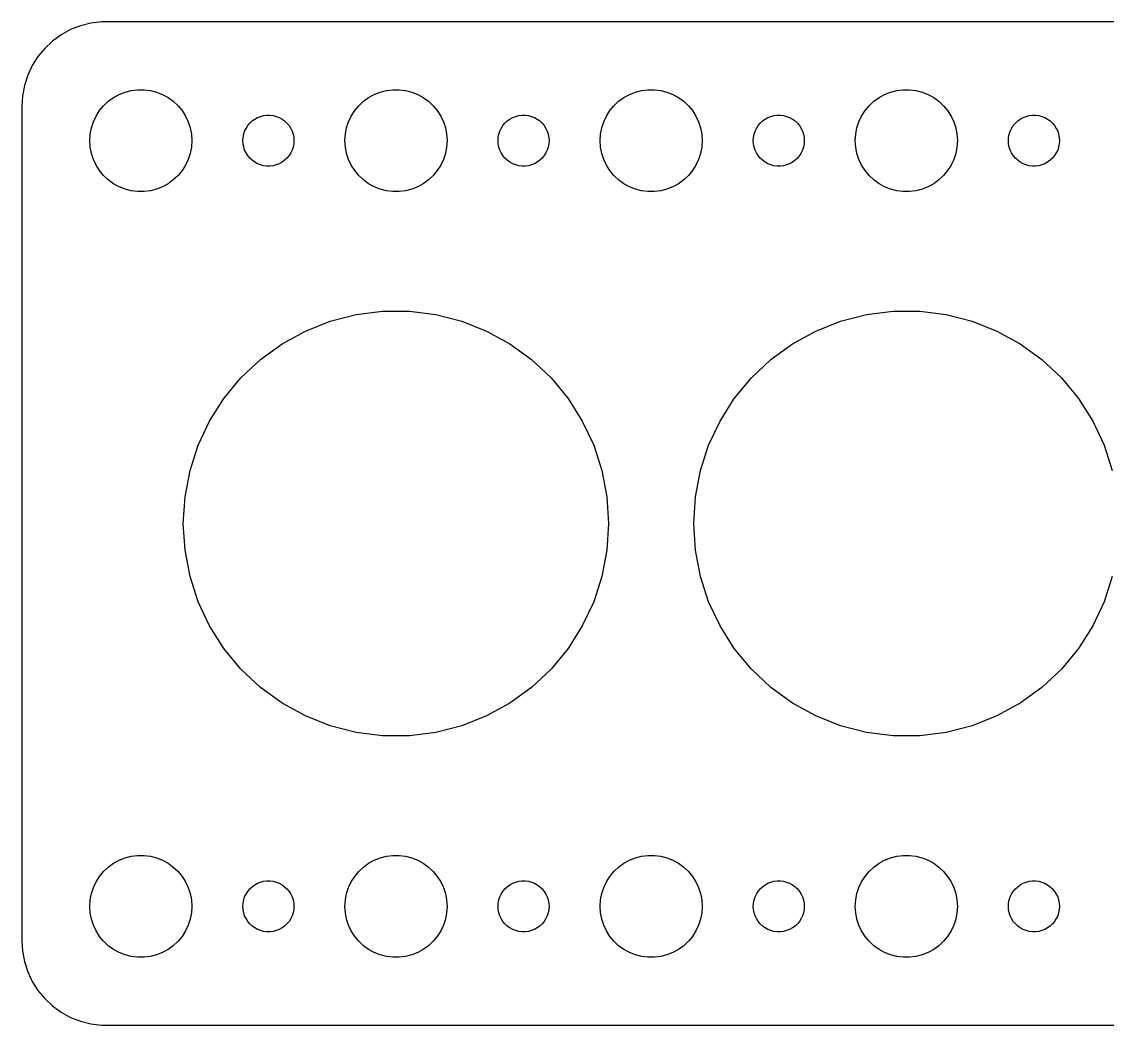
# Model space of a CAD drawing. Header units: metres. Extents: x -67 to 67, y 40 to 98.
# Drawn here: x -67 to -3.2, y 39.5 to 98.5 of the extents above; entities that cross this region are included whole.
import ezdxf

# ---------------------------------------------------------------- set-up
doc = ezdxf.new("R2010")
doc.units = ezdxf.units.M

msp = doc.modelspace()

# ---------------------------------------------------------------- linework, layer by layer
for p, q in [((-62.9369, 98.4114), (-63.5451, 98.2553)), ((-62.3139, 98.4901), (-62.9369, 98.4114)), ((62.3139, 98.4901), (-62.3139, 98.4901)), ((-64.6791, 97.7216), (-65.1871, 97.3526)), ((-64.1289, 98.0241), (-64.6791, 97.7216)), ((-63.5451, 98.2553), (-64.1289, 98.0241)), ((-65.1871, 97.3526), (-65.6448, 96.9227)), ((-66.0451, 96.4389), (-66.3815, 95.9088)), ((-65.6448, 96.9227), (-66.0451, 96.4389)), ((-66.3815, 95.9088), (-66.6489, 95.3406)), ((-66.6489, 95.3406), (-66.8429, 94.7434)), ((-66.8429, 94.7434), (-66.9606, 94.1267)), ((-60.927, 94.3532), (-60.5621, 94.4469)), ((-60.5621, 94.4469), (-60.1884, 94.4941)), ((-60.1884, 94.4941), (-59.8116, 94.4941)), ((-59.8116, 94.4941), (-59.4379, 94.4469)), ((-59.4379, 94.4469), (-59.0729, 94.3532)), ((-45.927, 94.3532), (-45.5621, 94.4469)), ((-45.5621, 94.4469), (-45.1884, 94.4941)), ((-45.1884, 94.4941), (-44.8116, 94.4941)), ((-44.8116, 94.4941), (-44.4379, 94.4469)), ((-44.4379, 94.4469), (-44.0729, 94.3532)), ((-30.927, 94.3532), (-30.5621, 94.4469)), ((-30.5621, 94.4469), (-30.1884, 94.4941)), ((-30.1884, 94.4941), (-29.8116, 94.4941)), ((-29.8116, 94.4941), (-29.4379, 94.4469)), ((-29.4379, 94.4469), (-29.0729, 94.3532)), ((-15.927, 94.3532), (-15.5621, 94.4469)), ((-15.5621, 94.4469), (-15.1884, 94.4941)), ((-15.1884, 94.4941), (-14.8116, 94.4941)), ((-14.8116, 94.4941), (-14.4379, 94.4469)), ((-14.4379, 94.4469), (-14.0729, 94.3532)), ((-66.9606, 94.1267), (-67, 93.5)), ((-62.1869, 93.5536), (-61.9123, 93.8115)), ((-61.9123, 93.8115), (-61.6075, 94.033)), ((-61.6075, 94.033), (-61.2773, 94.2145)), ((-61.2773, 94.2145), (-60.927, 94.3532)), ((-59.0729, 94.3532), (-58.7227, 94.2145)), ((-58.7227, 94.2145), (-58.3925, 94.033)), ((-58.3925, 94.033), (-58.0877, 93.8115)), ((-58.0877, 93.8115), (-57.8131, 93.5536)), ((-47.1869, 93.5536), (-46.9123, 93.8115)), ((-46.9123, 93.8115), (-46.6075, 94.033)), ((-46.6075, 94.033), (-46.2773, 94.2145)), ((-46.2773, 94.2145), (-45.927, 94.3532)), ((-44.0729, 94.3532), (-43.7227, 94.2145)), ((-43.7227, 94.2145), (-43.3925, 94.033)), ((-43.3925, 94.033), (-43.0877, 93.8115)), ((-43.0877, 93.8115), (-42.8131, 93.5536)), ((-32.1869, 93.5536), (-31.9123, 93.8115)), ((-31.9123, 93.8115), (-31.6075, 94.033)), ((-31.6075, 94.033), (-31.2773, 94.2145)), ((-31.2773, 94.2145), (-30.927, 94.3532)), ((-29.0729, 94.3532), (-28.7227, 94.2145)), ((-28.7227, 94.2145), (-28.3925, 94.033)), ((-28.3925, 94.033), (-28.0877, 93.8115)), ((-28.0877, 93.8115), (-27.8131, 93.5536)), ((-17.1869, 93.5536), (-16.9123, 93.8115)), ((-16.9123, 93.8115), (-16.6075, 94.033)), ((-16.6075, 94.033), (-16.2773, 94.2145)), ((-16.2773, 94.2145), (-15.927, 94.3532)), ((-14.0729, 94.3532), (-13.7227, 94.2145)), ((-13.7227, 94.2145), (-13.3925, 94.033)), ((-13.3925, 94.033), (-13.0877, 93.8115)), ((-13.0877, 93.8115), (-12.8131, 93.5536)), ((-67, 93.5), (-67, 44.5)), ((-62.6289, 92.9453), (-62.427, 93.2634)), ((-62.427, 93.2634), (-62.1869, 93.5536)), ((-57.8131, 93.5536), (-57.5729, 93.2634)), ((-57.5729, 93.2634), (-57.3711, 92.9453)), ((-47.6289, 92.9453), (-47.427, 93.2634)), ((-47.427, 93.2634), (-47.1869, 93.5536)), ((-42.8131, 93.5536), (-42.5729, 93.2634)), ((-42.5729, 93.2634), (-42.3711, 92.9453)), ((-32.6289, 92.9453), (-32.427, 93.2634)), ((-32.427, 93.2634), (-32.1869, 93.5536)), ((-27.8131, 93.5536), (-27.5729, 93.2634)), ((-27.5729, 93.2634), (-27.3711, 92.9453)), ((-17.6289, 92.9453), (-17.427, 93.2634)), ((-17.427, 93.2634), (-17.1869, 93.5536)), ((-12.8131, 93.5536), (-12.5729, 93.2634)), ((-12.5729, 93.2634), (-12.3711, 92.9453)), ((-62.9057, 92.2461), (-62.7893, 92.6044)), ((-62.7893, 92.6044), (-62.6289, 92.9453)), ((-57.3711, 92.9453), (-57.2107, 92.6044)), ((-57.2107, 92.6044), (-57.0942, 92.2461)), ((-53.7135, 92.3817), (-53.5934, 92.5268)), ((-53.5934, 92.5268), (-53.4561, 92.6558)), ((-53.4561, 92.6558), (-53.3037, 92.7665)), ((-53.3037, 92.7665), (-53.1387, 92.8572)), ((-53.1387, 92.8572), (-52.9635, 92.9266)), ((-52.9635, 92.9266), (-52.7811, 92.9734)), ((-52.7811, 92.9734), (-52.5942, 92.997)), ((-52.5942, 92.997), (-52.4058, 92.997)), ((-52.4058, 92.997), (-52.2189, 92.9734)), ((-52.2189, 92.9734), (-52.0365, 92.9266)), ((-52.0365, 92.9266), (-51.8613, 92.8572)), ((-51.8613, 92.8572), (-51.6963, 92.7665)), ((-51.6963, 92.7665), (-51.5439, 92.6558)), ((-51.5439, 92.6558), (-51.4065, 92.5268)), ((-51.4065, 92.5268), (-51.2865, 92.3817)), ((-47.9057, 92.2461), (-47.7893, 92.6044)), ((-47.7893, 92.6044), (-47.6289, 92.9453)), ((-42.3711, 92.9453), (-42.2107, 92.6044)), ((-42.2107, 92.6044), (-42.0942, 92.2461)), ((-38.7135, 92.3817), (-38.5934, 92.5268)), ((-38.5934, 92.5268), (-38.4561, 92.6558)), ((-38.4561, 92.6558), (-38.3037, 92.7665)), ((-38.3037, 92.7665), (-38.1387, 92.8572)), ((-38.1387, 92.8572), (-37.9635, 92.9266)), ((-37.9635, 92.9266), (-37.7811, 92.9734)), ((-37.7811, 92.9734), (-37.5942, 92.997)), ((-37.5942, 92.997), (-37.4058, 92.997)), ((-37.4058, 92.997), (-37.2189, 92.9734)), ((-37.2189, 92.9734), (-37.0365, 92.9266)), ((-37.0365, 92.9266), (-36.8613, 92.8572)), ((-36.8613, 92.8572), (-36.6963, 92.7665)), ((-36.6963, 92.7665), (-36.5439, 92.6558)), ((-36.5439, 92.6558), (-36.4065, 92.5268)), ((-36.4065, 92.5268), (-36.2865, 92.3817)), ((-32.9057, 92.2461), (-32.7893, 92.6044)), ((-32.7893, 92.6044), (-32.6289, 92.9453)), ((-27.3711, 92.9453), (-27.2107, 92.6044)), ((-27.2107, 92.6044), (-27.0942, 92.2461)), ((-23.7135, 92.3817), (-23.5934, 92.5268)), ((-23.5934, 92.5268), (-23.4561, 92.6558)), ((-23.4561, 92.6558), (-23.3037, 92.7665)), ((-23.3037, 92.7665), (-23.1387, 92.8572)), ((-23.1387, 92.8572), (-22.9635, 92.9266)), ((-22.9635, 92.9266), (-22.7811, 92.9734)), ((-22.7811, 92.9734), (-22.5942, 92.997)), ((-22.5942, 92.997), (-22.4058, 92.997)), ((-22.4058, 92.997), (-22.2189, 92.9734)), ((-22.2189, 92.9734), (-22.0365, 92.9266)), ((-22.0365, 92.9266), (-21.8613, 92.8572)), ((-21.8613, 92.8572), (-21.6963, 92.7665)), ((-21.6963, 92.7665), (-21.5439, 92.6558)), ((-21.5439, 92.6558), (-21.4065, 92.5268)), ((-21.4065, 92.5268), (-21.2865, 92.3817)), ((-17.9057, 92.2461), (-17.7893, 92.6044)), ((-17.7893, 92.6044), (-17.6289, 92.9453)), ((-12.3711, 92.9453), (-12.2107, 92.6044)), ((-12.2107, 92.6044), (-12.0942, 92.2461)), ((-8.71352, 92.3817), (-8.59344, 92.5268)), ((-8.59344, 92.5268), (-8.45613, 92.6558)), ((-8.45613, 92.6558), (-8.30373, 92.7665)), ((-8.30373, 92.7665), (-8.13866, 92.8572)), ((-8.13866, 92.8572), (-7.96352, 92.9266)), ((-7.96352, 92.9266), (-7.78107, 92.9734)), ((-7.78107, 92.9734), (-7.59418, 92.997)), ((-7.59418, 92.997), (-7.40581, 92.997)), ((-7.40581, 92.997), (-7.21892, 92.9734)), ((-7.21892, 92.9734), (-7.03647, 92.9266)), ((-7.03647, 92.9266), (-6.86133, 92.8572)), ((-6.86133, 92.8572), (-6.69626, 92.7665)), ((-6.69626, 92.7665), (-6.54385, 92.6558)), ((-6.54385, 92.6558), (-6.40654, 92.5268)), ((-6.40654, 92.5268), (-6.28647, 92.3817)), ((-62.9763, 91.876), (-62.9057, 92.2461)), ((-57.0942, 92.2461), (-57.0237, 91.876)), ((-53.9529, 91.873), (-53.8947, 92.0522)), ((-53.8947, 92.0522), (-53.8145, 92.2226)), ((-53.8145, 92.2226), (-53.7135, 92.3817)), ((-51.2865, 92.3817), (-51.1855, 92.2226)), ((-51.1855, 92.2226), (-51.1053, 92.0522)), ((-51.1053, 92.0522), (-51.0471, 91.873)), ((-47.9763, 91.876), (-47.9057, 92.2461)), ((-42.0942, 92.2461), (-42.0237, 91.876)), ((-38.9529, 91.873), (-38.8947, 92.0522)), ((-38.8947, 92.0522), (-38.8145, 92.2226)), ((-38.8145, 92.2226), (-38.7135, 92.3817)), ((-36.2865, 92.3817), (-36.1855, 92.2226)), ((-36.1855, 92.2226), (-36.1053, 92.0522)), ((-36.1053, 92.0522), (-36.0471, 91.873)), ((-32.9763, 91.876), (-32.9057, 92.2461)), ((-27.0942, 92.2461), (-27.0237, 91.876)), ((-23.9529, 91.873), (-23.8947, 92.0522)), ((-23.8947, 92.0522), (-23.8145, 92.2226)), ((-23.8145, 92.2226), (-23.7135, 92.3817)), ((-21.2865, 92.3817), (-21.1855, 92.2226)), ((-21.1855, 92.2226), (-21.1053, 92.0522)), ((-21.1053, 92.0522), (-21.0471, 91.873)), ((-17.9763, 91.876), (-17.9057, 92.2461)), ((-12.0942, 92.2461), (-12.0237, 91.876)), ((-8.95287, 91.873), (-8.89465, 92.0522)), ((-8.89465, 92.0522), (-8.81445, 92.2226)), ((-8.81445, 92.2226), (-8.71352, 92.3817)), ((-6.28647, 92.3817), (-6.18553, 92.2226)), ((-6.18553, 92.2226), (-6.10533, 92.0522)), ((-6.10533, 92.0522), (-6.04712, 91.873)), ((-63, 91.5), (-62.9763, 91.876)), ((-62.9763, 91.124), (-63, 91.5)), ((-57.0237, 91.876), (-57, 91.5)), ((-57, 91.5), (-57.0237, 91.124)), ((-54, 91.5), (-53.9882, 91.688)), ((-53.9882, 91.312), (-54, 91.5)), ((-53.9882, 91.688), (-53.9529, 91.873)), ((-53.9529, 91.127), (-53.9882, 91.312)), ((-51.0471, 91.873), (-51.0118, 91.688)), ((-51.0118, 91.312), (-51.0471, 91.127)), ((-51.0118, 91.688), (-51, 91.5)), ((-51, 91.5), (-51.0118, 91.312)), ((-48, 91.5), (-47.9763, 91.876)), ((-47.9763, 91.124), (-48, 91.5)), ((-42.0237, 91.876), (-42, 91.5)), ((-42, 91.5), (-42.0237, 91.124)), ((-39, 91.5), (-38.9882, 91.688)), ((-38.9882, 91.312), (-39, 91.5)), ((-38.9882, 91.688), (-38.9529, 91.873)), ((-38.9529, 91.127), (-38.9882, 91.312)), ((-36.0471, 91.873), (-36.0118, 91.688)), ((-36.0118, 91.312), (-36.0471, 91.127)), ((-36.0118, 91.688), (-36, 91.5)), ((-36, 91.5), (-36.0118, 91.312)), ((-33, 91.5), (-32.9763, 91.876)), ((-32.9763, 91.124), (-33, 91.5)), ((-27.0237, 91.876), (-27, 91.5)), ((-27, 91.5), (-27.0237, 91.124)), ((-24, 91.5), (-23.9882, 91.688)), ((-23.9882, 91.312), (-24, 91.5)), ((-23.9882, 91.688), (-23.9529, 91.873)), ((-23.9529, 91.127), (-23.9882, 91.312)), ((-21.0471, 91.873), (-21.0118, 91.688)), ((-21.0118, 91.312), (-21.0471, 91.127)), ((-21.0118, 91.688), (-21, 91.5)), ((-21, 91.5), (-21.0118, 91.312)), ((-18, 91.5), (-17.9763, 91.876)), ((-17.9763, 91.124), (-18, 91.5)), ((-12.0237, 91.876), (-12, 91.5)), ((-12, 91.5), (-12.0237, 91.124)), ((-9, 91.5), (-8.98816, 91.688)), ((-8.98816, 91.312), (-9, 91.5)), ((-8.98816, 91.688), (-8.95287, 91.873)), ((-8.95287, 91.127), (-8.98816, 91.312)), ((-6.04712, 91.873), (-6.01183, 91.688)), ((-6.01183, 91.312), (-6.04712, 91.127)), ((-6.01183, 91.688), (-6, 91.5)), ((-6, 91.5), (-6.01183, 91.312)), ((-62.9057, 90.7539), (-62.9763, 91.124)), ((-62.7893, 90.3956), (-62.9057, 90.7539)), ((-57.0942, 90.7539), (-57.2107, 90.3956)), ((-57.0237, 91.124), (-57.0942, 90.7539)), ((-53.8947, 90.9478), (-53.9529, 91.127)), ((-53.8145, 90.7774), (-53.8947, 90.9478)), ((-53.7135, 90.6183), (-53.8145, 90.7774)), ((-53.5934, 90.4732), (-53.7135, 90.6183)), ((-51.2865, 90.6183), (-51.4065, 90.4732)), ((-51.1855, 90.7774), (-51.2865, 90.6183)), ((-51.1053, 90.9478), (-51.1855, 90.7774)), ((-51.0471, 91.127), (-51.1053, 90.9478)), ((-47.9057, 90.7539), (-47.9763, 91.124)), ((-47.7893, 90.3956), (-47.9057, 90.7539)), ((-42.0942, 90.7539), (-42.2107, 90.3956)), ((-42.0237, 91.124), (-42.0942, 90.7539)), ((-38.8947, 90.9478), (-38.9529, 91.127)), ((-38.8145, 90.7774), (-38.8947, 90.9478)), ((-38.7135, 90.6183), (-38.8145, 90.7774)), ((-38.5934, 90.4732), (-38.7135, 90.6183)), ((-36.2865, 90.6183), (-36.4065, 90.4732)), ((-36.1855, 90.7774), (-36.2865, 90.6183)), ((-36.1053, 90.9478), (-36.1855, 90.7774)), ((-36.0471, 91.127), (-36.1053, 90.9478)), ((-32.9057, 90.7539), (-32.9763, 91.124)), ((-32.7893, 90.3956), (-32.9057, 90.7539)), ((-27.0942, 90.7539), (-27.2107, 90.3956)), ((-27.0237, 91.124), (-27.0942, 90.7539)), ((-23.8947, 90.9478), (-23.9529, 91.127)), ((-23.8145, 90.7774), (-23.8947, 90.9478)), ((-23.7135, 90.6183), (-23.8145, 90.7774)), ((-23.5934, 90.4732), (-23.7135, 90.6183)), ((-21.2865, 90.6183), (-21.4065, 90.4732)), ((-21.1855, 90.7774), (-21.2865, 90.6183)), ((-21.1053, 90.9478), (-21.1855, 90.7774)), ((-21.0471, 91.127), (-21.1053, 90.9478)), ((-17.9057, 90.7539), (-17.9763, 91.124)), ((-17.7893, 90.3956), (-17.9057, 90.7539)), ((-12.0942, 90.7539), (-12.2107, 90.3956)), ((-12.0237, 91.124), (-12.0942, 90.7539)), ((-8.89465, 90.9478), (-8.95287, 91.127)), ((-8.81445, 90.7774), (-8.89465, 90.9478)), ((-8.71352, 90.6183), (-8.81445, 90.7774)), ((-8.59344, 90.4732), (-8.71352, 90.6183)), ((-6.28647, 90.6183), (-6.40654, 90.4732)), ((-6.18553, 90.7774), (-6.28647, 90.6183)), ((-6.10533, 90.9478), (-6.18553, 90.7774)), ((-6.04712, 91.127), (-6.10533, 90.9478)), ((-62.6289, 90.0547), (-62.7893, 90.3956)), ((-62.427, 89.7366), (-62.6289, 90.0547)), ((-57.3711, 90.0547), (-57.5729, 89.7366)), ((-57.2107, 90.3956), (-57.3711, 90.0547)), ((-53.4561, 90.3442), (-53.5934, 90.4732)), ((-53.3037, 90.2335), (-53.4561, 90.3442)), ((-53.1387, 90.1427), (-53.3037, 90.2335)), ((-52.9635, 90.0734), (-53.1387, 90.1427)), ((-52.7811, 90.0266), (-52.9635, 90.0734)), ((-52.5942, 90.003), (-52.7811, 90.0266)), ((-52.4058, 90.003), (-52.5942, 90.003)), ((-52.2189, 90.0266), (-52.4058, 90.003)), ((-52.0365, 90.0734), (-52.2189, 90.0266)), ((-51.8613, 90.1427), (-52.0365, 90.0734)), ((-51.6963, 90.2335), (-51.8613, 90.1427)), ((-51.5439, 90.3442), (-51.6963, 90.2335)), ((-51.4065, 90.4732), (-51.5439, 90.3442)), ((-47.6289, 90.0547), (-47.7893, 90.3956)), ((-47.427, 89.7366), (-47.6289, 90.0547)), ((-42.3711, 90.0547), (-42.5729, 89.7366)), ((-42.2107, 90.3956), (-42.3711, 90.0547)), ((-38.4561, 90.3442), (-38.5934, 90.4732)), ((-38.3037, 90.2335), (-38.4561, 90.3442)), ((-38.1387, 90.1427), (-38.3037, 90.2335)), ((-37.9635, 90.0734), (-38.1387, 90.1427)), ((-37.7811, 90.0266), (-37.9635, 90.0734)), ((-37.5942, 90.003), (-37.7811, 90.0266)), ((-37.4058, 90.003), (-37.5942, 90.003)), ((-37.2189, 90.0266), (-37.4058, 90.003)), ((-37.0365, 90.0734), (-37.2189, 90.0266)), ((-36.8613, 90.1427), (-37.0365, 90.0734)), ((-36.6963, 90.2335), (-36.8613, 90.1427)), ((-36.5439, 90.3442), (-36.6963, 90.2335)), ((-36.4065, 90.4732), (-36.5439, 90.3442)), ((-32.6289, 90.0547), (-32.7893, 90.3956)), ((-32.427, 89.7366), (-32.6289, 90.0547)), ((-27.3711, 90.0547), (-27.5729, 89.7366)), ((-27.2107, 90.3956), (-27.3711, 90.0547)), ((-23.4561, 90.3442), (-23.5934, 90.4732)), ((-23.3037, 90.2335), (-23.4561, 90.3442)), ((-23.1387, 90.1427), (-23.3037, 90.2335)), ((-22.9635, 90.0734), (-23.1387, 90.1427)), ((-22.7811, 90.0266), (-22.9635, 90.0734)), ((-22.5942, 90.003), (-22.7811, 90.0266)), ((-22.4058, 90.003), (-22.5942, 90.003)), ((-22.2189, 90.0266), (-22.4058, 90.003)), ((-22.0365, 90.0734), (-22.2189, 90.0266)), ((-21.8613, 90.1427), (-22.0365, 90.0734)), ((-21.6963, 90.2335), (-21.8613, 90.1427)), ((-21.5439, 90.3442), (-21.6963, 90.2335)), ((-21.4065, 90.4732), (-21.5439, 90.3442)), ((-17.6289, 90.0547), (-17.7893, 90.3956)), ((-17.427, 89.7366), (-17.6289, 90.0547)), ((-12.3711, 90.0547), (-12.5729, 89.7366)), ((-12.2107, 90.3956), (-12.3711, 90.0547)), ((-8.45613, 90.3442), (-8.59344, 90.4732)), ((-8.30373, 90.2335), (-8.45613, 90.3442)), ((-8.13866, 90.1427), (-8.30373, 90.2335)), ((-7.96352, 90.0734), (-8.13866, 90.1427)), ((-7.78107, 90.0266), (-7.96352, 90.0734)), ((-7.59418, 90.003), (-7.78107, 90.0266)), ((-7.40581, 90.003), (-7.59418, 90.003)), ((-7.21892, 90.0266), (-7.40581, 90.003)), ((-7.03647, 90.0734), (-7.21892, 90.0266)), ((-6.86133, 90.1427), (-7.03647, 90.0734)), ((-6.69626, 90.2335), (-6.86133, 90.1427)), ((-6.54385, 90.3442), (-6.69626, 90.2335)), ((-6.40654, 90.4732), (-6.54385, 90.3442)), ((-62.1869, 89.4464), (-62.427, 89.7366)), ((-61.9123, 89.1884), (-62.1869, 89.4464)), ((-57.8131, 89.4464), (-58.0877, 89.1884)), ((-57.5729, 89.7366), (-57.8131, 89.4464)), ((-47.1869, 89.4464), (-47.427, 89.7366)), ((-46.9123, 89.1884), (-47.1869, 89.4464)), ((-42.8131, 89.4464), (-43.0877, 89.1884)), ((-42.5729, 89.7366), (-42.8131, 89.4464)), ((-32.1869, 89.4464), (-32.427, 89.7366)), ((-31.9123, 89.1884), (-32.1869, 89.4464)), ((-27.8131, 89.4464), (-28.0877, 89.1884)), ((-27.5729, 89.7366), (-27.8131, 89.4464)), ((-17.1869, 89.4464), (-17.427, 89.7366)), ((-16.9123, 89.1884), (-17.1869, 89.4464)), ((-12.8131, 89.4464), (-13.0877, 89.1884)), ((-12.5729, 89.7366), (-12.8131, 89.4464)), ((-61.6075, 88.967), (-61.9123, 89.1884)), ((-61.2773, 88.7855), (-61.6075, 88.967)), ((-60.927, 88.6468), (-61.2773, 88.7855)), ((-58.7227, 88.7855), (-59.0729, 88.6468)), ((-58.3925, 88.967), (-58.7227, 88.7855)), ((-58.0877, 89.1884), (-58.3925, 88.967)), ((-46.6075, 88.967), (-46.9123, 89.1884)), ((-46.2773, 88.7855), (-46.6075, 88.967)), ((-45.927, 88.6468), (-46.2773, 88.7855)), ((-43.7227, 88.7855), (-44.0729, 88.6468)), ((-43.3925, 88.967), (-43.7227, 88.7855)), ((-43.0877, 89.1884), (-43.3925, 88.967)), ((-31.6075, 88.967), (-31.9123, 89.1884)), ((-31.2773, 88.7855), (-31.6075, 88.967)), ((-30.927, 88.6468), (-31.2773, 88.7855)), ((-28.7227, 88.7855), (-29.0729, 88.6468)), ((-28.3925, 88.967), (-28.7227, 88.7855)), ((-28.0877, 89.1884), (-28.3925, 88.967)), ((-16.6075, 88.967), (-16.9123, 89.1884)), ((-16.2773, 88.7855), (-16.6075, 88.967)), ((-15.927, 88.6468), (-16.2773, 88.7855)), ((-13.7227, 88.7855), (-14.0729, 88.6468)), ((-13.3925, 88.967), (-13.7227, 88.7855)), ((-13.0877, 89.1884), (-13.3925, 88.967)), ((-60.5621, 88.5531), (-60.927, 88.6468)), ((-60.1884, 88.5059), (-60.5621, 88.5531)), ((-59.8116, 88.5059), (-60.1884, 88.5059)), ((-59.4379, 88.5531), (-59.8116, 88.5059)), ((-59.0729, 88.6468), (-59.4379, 88.5531)), ((-45.5621, 88.5531), (-45.927, 88.6468)), ((-45.1884, 88.5059), (-45.5621, 88.5531)), ((-44.8116, 88.5059), (-45.1884, 88.5059)), ((-44.4379, 88.5531), (-44.8116, 88.5059)), ((-44.0729, 88.6468), (-44.4379, 88.5531)), ((-30.5621, 88.5531), (-30.927, 88.6468)), ((-30.1884, 88.5059), (-30.5621, 88.5531)), ((-29.8116, 88.5059), (-30.1884, 88.5059)), ((-29.4379, 88.5531), (-29.8116, 88.5059)), ((-29.0729, 88.6468), (-29.4379, 88.5531)), ((-15.5621, 88.5531), (-15.927, 88.6468)), ((-15.1884, 88.5059), (-15.5621, 88.5531)), ((-14.8116, 88.5059), (-15.1884, 88.5059)), ((-14.4379, 88.5531), (-14.8116, 88.5059)), ((-14.0729, 88.6468), (-14.4379, 88.5531)), ((-48.8627, 80.8882), (-47.3423, 81.2786)), ((-47.3423, 81.2786), (-45.7849, 81.4753)), ((-45.7849, 81.4753), (-44.2151, 81.4753)), ((-44.2151, 81.4753), (-42.6577, 81.2786)), ((-42.6577, 81.2786), (-41.1373, 80.8882)), ((-18.8627, 80.8882), (-17.3423, 81.2786)), ((-17.3423, 81.2786), (-15.7849, 81.4753)), ((-15.7849, 81.4753), (-14.2151, 81.4753)), ((-14.2151, 81.4753), (-12.6577, 81.2786)), ((-12.6577, 81.2786), (-11.1373, 80.8882)), ((-50.3222, 80.3103), (-48.8627, 80.8882)), ((-41.1373, 80.8882), (-39.6777, 80.3103)), ((-20.3222, 80.3103), (-18.8627, 80.8882)), ((-11.1373, 80.8882), (-9.67775, 80.3103)), ((-51.6978, 79.5541), (-50.3222, 80.3103)), ((-39.6777, 80.3103), (-38.3022, 79.5541)), ((-21.6978, 79.5541), (-20.3222, 80.3103)), ((-9.67775, 80.3103), (-8.30215, 79.5541)), ((-52.9678, 78.6314), (-51.6978, 79.5541)), ((-38.3022, 79.5541), (-37.0322, 78.6314)), ((-22.9678, 78.6314), (-21.6978, 79.5541)), ((-8.30215, 79.5541), (-7.0322, 78.6314)), ((-54.1121, 77.5568), (-52.9678, 78.6314)), ((-37.0322, 78.6314), (-35.8879, 77.5568)), ((-24.1121, 77.5568), (-22.9678, 78.6314)), ((-7.0322, 78.6314), (-5.88788, 77.5568)), ((-55.1127, 76.3473), (-54.1121, 77.5568)), ((-35.8879, 77.5568), (-34.8873, 76.3473)), ((-25.1127, 76.3473), (-24.1121, 77.5568)), ((-5.88788, 77.5568), (-4.88728, 76.3473)), ((-55.9538, 75.0219), (-55.1127, 76.3473)), ((-34.8873, 76.3473), (-34.0462, 75.0219)), ((-25.9538, 75.0219), (-25.1127, 76.3473)), ((-4.88728, 76.3473), (-4.04616, 75.0219)), ((-56.6222, 73.6015), (-55.9538, 75.0219)), ((-34.0462, 75.0219), (-33.3778, 73.6015)), ((-26.6222, 73.6015), (-25.9538, 75.0219)), ((-4.04616, 75.0219), (-3.37779, 73.6015)), ((-57.1073, 72.1086), (-56.6222, 73.6015)), ((-33.3778, 73.6015), (-32.8927, 72.1086)), ((-27.1073, 72.1086), (-26.6222, 73.6015)), ((-3.37779, 73.6015), (-2.8927, 72.1086)), ((-57.4014, 70.5667), (-57.1073, 72.1086)), ((-32.8927, 72.1086), (-32.5986, 70.5667)), ((-27.4014, 70.5667), (-27.1073, 72.1086)), ((-57.5, 69), (-57.4014, 70.5667)), ((-32.5986, 70.5667), (-32.5, 69)), ((-27.5, 69), (-27.4014, 70.5667)), ((-57.4014, 67.4333), (-57.5, 69)), ((-32.5, 69), (-32.5986, 67.4333)), ((-27.4014, 67.4333), (-27.5, 69)), ((-57.1073, 65.8914), (-57.4014, 67.4333)), ((-32.5986, 67.4333), (-32.8927, 65.8914)), ((-27.1073, 65.8914), (-27.4014, 67.4333)), ((-56.6222, 64.3985), (-57.1073, 65.8914)), ((-32.8927, 65.8914), (-33.3778, 64.3985)), ((-26.6222, 64.3985), (-27.1073, 65.8914)), ((-2.8927, 65.8914), (-3.37779, 64.3985)), ((-55.9538, 62.9781), (-56.6222, 64.3985)), ((-33.3778, 64.3985), (-34.0462, 62.9781)), ((-25.9538, 62.9781), (-26.6222, 64.3985)), ((-3.37779, 64.3985), (-4.04616, 62.9781)), ((-55.1127, 61.6527), (-55.9538, 62.9781)), ((-34.0462, 62.9781), (-34.8873, 61.6527)), ((-25.1127, 61.6527), (-25.9538, 62.9781)), ((-4.04616, 62.9781), (-4.88728, 61.6527)), ((-54.1121, 60.4432), (-55.1127, 61.6527)), ((-34.8873, 61.6527), (-35.8879, 60.4432)), ((-24.1121, 60.4432), (-25.1127, 61.6527)), ((-4.88728, 61.6527), (-5.88788, 60.4432)), ((-52.9678, 59.3686), (-54.1121, 60.4432)), ((-35.8879, 60.4432), (-37.0322, 59.3686)), ((-22.9678, 59.3686), (-24.1121, 60.4432)), ((-5.88788, 60.4432), (-7.0322, 59.3686)), ((-51.6978, 58.4459), (-52.9678, 59.3686)), ((-37.0322, 59.3686), (-38.3022, 58.4459)), ((-21.6978, 58.4459), (-22.9678, 59.3686)), ((-7.0322, 59.3686), (-8.30215, 58.4459)), ((-50.3222, 57.6897), (-51.6978, 58.4459)), ((-38.3022, 58.4459), (-39.6777, 57.6897)), ((-20.3222, 57.6897), (-21.6978, 58.4459)), ((-8.30215, 58.4459), (-9.67775, 57.6897)), ((-48.8627, 57.1118), (-50.3222, 57.6897)), ((-39.6777, 57.6897), (-41.1373, 57.1118)), ((-18.8627, 57.1118), (-20.3222, 57.6897)), ((-9.67775, 57.6897), (-11.1373, 57.1118)), ((-47.3423, 56.7214), (-48.8627, 57.1118)), ((-41.1373, 57.1118), (-42.6577, 56.7214)), ((-17.3423, 56.7214), (-18.8627, 57.1118)), ((-11.1373, 57.1118), (-12.6577, 56.7214)), ((-45.7849, 56.5247), (-47.3423, 56.7214)), ((-44.2151, 56.5247), (-45.7849, 56.5247)), ((-42.6577, 56.7214), (-44.2151, 56.5247)), ((-15.7849, 56.5247), (-17.3423, 56.7214)), ((-14.2151, 56.5247), (-15.7849, 56.5247)), ((-12.6577, 56.7214), (-14.2151, 56.5247)), ((-61.6075, 49.033), (-61.2773, 49.2145)), ((-61.2773, 49.2145), (-60.927, 49.3532)), ((-60.927, 49.3532), (-60.5621, 49.4469)), ((-60.5621, 49.4469), (-60.1884, 49.4941)), ((-60.1884, 49.4941), (-59.8116, 49.4941)), ((-59.8116, 49.4941), (-59.4379, 49.4469)), ((-59.4379, 49.4469), (-59.0729, 49.3532)), ((-59.0729, 49.3532), (-58.7227, 49.2145)), ((-58.7227, 49.2145), (-58.3925, 49.033)), ((-46.6075, 49.033), (-46.2773, 49.2145)), ((-46.2773, 49.2145), (-45.927, 49.3532)), ((-45.927, 49.3532), (-45.5621, 49.4469)), ((-45.5621, 49.4469), (-45.1884, 49.4941)), ((-45.1884, 49.4941), (-44.8116, 49.4941)), ((-44.8116, 49.4941), (-44.4379, 49.4469)), ((-44.4379, 49.4469), (-44.0729, 49.3532)), ((-44.0729, 49.3532), (-43.7227, 49.2145)), ((-43.7227, 49.2145), (-43.3925, 49.033)), ((-31.6075, 49.033), (-31.2773, 49.2145)), ((-31.2773, 49.2145), (-30.927, 49.3532)), ((-30.927, 49.3532), (-30.5621, 49.4469)), ((-30.5621, 49.4469), (-30.1884, 49.4941)), ((-30.1884, 49.4941), (-29.8116, 49.4941)), ((-29.8116, 49.4941), (-29.4379, 49.4469)), ((-29.4379, 49.4469), (-29.0729, 49.3532)), ((-29.0729, 49.3532), (-28.7227, 49.2145)), ((-28.7227, 49.2145), (-28.3925, 49.033)), ((-16.6075, 49.033), (-16.2773, 49.2145)), ((-16.2773, 49.2145), (-15.927, 49.3532)), ((-15.927, 49.3532), (-15.5621, 49.4469)), ((-15.5621, 49.4469), (-15.1884, 49.4941)), ((-15.1884, 49.4941), (-14.8116, 49.4941)), ((-14.8116, 49.4941), (-14.4379, 49.4469)), ((-14.4379, 49.4469), (-14.0729, 49.3532)), ((-14.0729, 49.3532), (-13.7227, 49.2145)), ((-13.7227, 49.2145), (-13.3925, 49.033)), ((-62.427, 48.2634), (-62.1869, 48.5536)), ((-62.1869, 48.5536), (-61.9123, 48.8116)), ((-61.9123, 48.8116), (-61.6075, 49.033)), ((-58.3925, 49.033), (-58.0877, 48.8116)), ((-58.0877, 48.8116), (-57.8131, 48.5536)), ((-57.8131, 48.5536), (-57.5729, 48.2634)), ((-47.427, 48.2634), (-47.1869, 48.5536)), ((-47.1869, 48.5536), (-46.9123, 48.8116)), ((-46.9123, 48.8116), (-46.6075, 49.033)), ((-43.3925, 49.033), (-43.0877, 48.8116)), ((-43.0877, 48.8116), (-42.8131, 48.5536)), ((-42.8131, 48.5536), (-42.5729, 48.2634)), ((-32.427, 48.2634), (-32.1869, 48.5536)), ((-32.1869, 48.5536), (-31.9123, 48.8116)), ((-31.9123, 48.8116), (-31.6075, 49.033)), ((-28.3925, 49.033), (-28.0877, 48.8116)), ((-28.0877, 48.8116), (-27.8131, 48.5536)), ((-27.8131, 48.5536), (-27.5729, 48.2634)), ((-17.427, 48.2634), (-17.1869, 48.5536)), ((-17.1869, 48.5536), (-16.9123, 48.8116)), ((-16.9123, 48.8116), (-16.6075, 49.033)), ((-13.3925, 49.033), (-13.0877, 48.8116)), ((-13.0877, 48.8116), (-12.8131, 48.5536)), ((-12.8131, 48.5536), (-12.5729, 48.2634)), ((-62.7893, 47.6044), (-62.6289, 47.9453)), ((-62.6289, 47.9453), (-62.427, 48.2634)), ((-57.5729, 48.2634), (-57.3711, 47.9453)), ((-57.3711, 47.9453), (-57.2107, 47.6044)), ((-53.1387, 47.8573), (-52.9635, 47.9266)), ((-52.9635, 47.9266), (-52.7811, 47.9734)), ((-52.7811, 47.9734), (-52.5942, 47.997)), ((-52.5942, 47.997), (-52.4058, 47.997)), ((-52.4058, 47.997), (-52.2189, 47.9734)), ((-52.2189, 47.9734), (-52.0365, 47.9266)), ((-52.0365, 47.9266), (-51.8613, 47.8573)), ((-47.7893, 47.6044), (-47.6289, 47.9453)), ((-47.6289, 47.9453), (-47.427, 48.2634)), ((-42.5729, 48.2634), (-42.3711, 47.9453)), ((-42.3711, 47.9453), (-42.2107, 47.6044)), ((-38.1387, 47.8573), (-37.9635, 47.9266)), ((-37.9635, 47.9266), (-37.7811, 47.9734)), ((-37.7811, 47.9734), (-37.5942, 47.997)), ((-37.5942, 47.997), (-37.4058, 47.997)), ((-37.4058, 47.997), (-37.2189, 47.9734)), ((-37.2189, 47.9734), (-37.0365, 47.9266)), ((-37.0365, 47.9266), (-36.8613, 47.8573)), ((-32.7893, 47.6044), (-32.6289, 47.9453)), ((-32.6289, 47.9453), (-32.427, 48.2634)), ((-27.5729, 48.2634), (-27.3711, 47.9453)), ((-27.3711, 47.9453), (-27.2107, 47.6044)), ((-23.1387, 47.8573), (-22.9635, 47.9266)), ((-22.9635, 47.9266), (-22.7811, 47.9734)), ((-22.7811, 47.9734), (-22.5942, 47.997)), ((-22.5942, 47.997), (-22.4058, 47.997)), ((-22.4058, 47.997), (-22.2189, 47.9734)), ((-22.2189, 47.9734), (-22.0365, 47.9266)), ((-22.0365, 47.9266), (-21.8613, 47.8573)), ((-17.7893, 47.6044), (-17.6289, 47.9453)), ((-17.6289, 47.9453), (-17.427, 48.2634)), ((-12.5729, 48.2634), (-12.3711, 47.9453)), ((-12.3711, 47.9453), (-12.2107, 47.6044)), ((-8.13866, 47.8573), (-7.96352, 47.9266)), ((-7.96352, 47.9266), (-7.78107, 47.9734)), ((-7.78107, 47.9734), (-7.59418, 47.997)), ((-7.59418, 47.997), (-7.40581, 47.997)), ((-7.40581, 47.997), (-7.21892, 47.9734)), ((-7.21892, 47.9734), (-7.03647, 47.9266)), ((-7.03647, 47.9266), (-6.86133, 47.8573)), ((-62.9763, 46.876), (-62.9057, 47.2461)), ((-62.9057, 47.2461), (-62.7893, 47.6044)), ((-57.2107, 47.6044), (-57.0942, 47.2461)), ((-57.0942, 47.2461), (-57.0237, 46.876)), ((-53.8947, 47.0522), (-53.8145, 47.2226)), ((-53.8145, 47.2226), (-53.7135, 47.3817)), ((-53.7135, 47.3817), (-53.5934, 47.5268)), ((-53.5934, 47.5268), (-53.4561, 47.6558)), ((-53.4561, 47.6558), (-53.3037, 47.7665)), ((-53.3037, 47.7665), (-53.1387, 47.8573)), ((-51.8613, 47.8573), (-51.6963, 47.7665)), ((-51.6963, 47.7665), (-51.5439, 47.6558)), ((-51.5439, 47.6558), (-51.4065, 47.5268)), ((-51.4065, 47.5268), (-51.2865, 47.3817)), ((-51.2865, 47.3817), (-51.1855, 47.2226)), ((-51.1855, 47.2226), (-51.1053, 47.0522)), ((-47.9763, 46.876), (-47.9057, 47.2461)), ((-47.9057, 47.2461), (-47.7893, 47.6044)), ((-42.2107, 47.6044), (-42.0942, 47.2461)), ((-42.0942, 47.2461), (-42.0237, 46.876)), ((-38.8947, 47.0522), (-38.8145, 47.2226)), ((-38.8145, 47.2226), (-38.7135, 47.3817)), ((-38.7135, 47.3817), (-38.5934, 47.5268)), ((-38.5934, 47.5268), (-38.4561, 47.6558)), ((-38.4561, 47.6558), (-38.3037, 47.7665)), ((-38.3037, 47.7665), (-38.1387, 47.8573)), ((-36.8613, 47.8573), (-36.6963, 47.7665)), ((-36.6963, 47.7665), (-36.5439, 47.6558)), ((-36.5439, 47.6558), (-36.4065, 47.5268)), ((-36.4065, 47.5268), (-36.2865, 47.3817)), ((-36.2865, 47.3817), (-36.1855, 47.2226)), ((-36.1855, 47.2226), (-36.1053, 47.0522)), ((-32.9763, 46.876), (-32.9057, 47.2461)), ((-32.9057, 47.2461), (-32.7893, 47.6044)), ((-27.2107, 47.6044), (-27.0942, 47.2461)), ((-27.0942, 47.2461), (-27.0237, 46.876)), ((-23.8947, 47.0522), (-23.8145, 47.2226)), ((-23.8145, 47.2226), (-23.7135, 47.3817)), ((-23.7135, 47.3817), (-23.5934, 47.5268)), ((-23.5934, 47.5268), (-23.4561, 47.6558)), ((-23.4561, 47.6558), (-23.3037, 47.7665)), ((-23.3037, 47.7665), (-23.1387, 47.8573)), ((-21.8613, 47.8573), (-21.6963, 47.7665)), ((-21.6963, 47.7665), (-21.5439, 47.6558)), ((-21.5439, 47.6558), (-21.4065, 47.5268)), ((-21.4065, 47.5268), (-21.2865, 47.3817)), ((-21.2865, 47.3817), (-21.1855, 47.2226)), ((-21.1855, 47.2226), (-21.1053, 47.0522)), ((-17.9763, 46.876), (-17.9057, 47.2461)), ((-17.9057, 47.2461), (-17.7893, 47.6044)), ((-12.2107, 47.6044), (-12.0942, 47.2461)), ((-12.0942, 47.2461), (-12.0237, 46.876)), ((-8.89465, 47.0522), (-8.81445, 47.2226)), ((-8.81445, 47.2226), (-8.71352, 47.3817)), ((-8.71352, 47.3817), (-8.59344, 47.5268)), ((-8.59344, 47.5268), (-8.45613, 47.6558)), ((-8.45613, 47.6558), (-8.30373, 47.7665)), ((-8.30373, 47.7665), (-8.13866, 47.8573)), ((-6.86133, 47.8573), (-6.69626, 47.7665)), ((-6.69626, 47.7665), (-6.54385, 47.6558)), ((-6.54385, 47.6558), (-6.40654, 47.5268)), ((-6.40654, 47.5268), (-6.28647, 47.3817)), ((-6.28647, 47.3817), (-6.18553, 47.2226)), ((-6.18553, 47.2226), (-6.10533, 47.0522)), ((-63, 46.5), (-62.9763, 46.876)), ((-57.0237, 46.876), (-57, 46.5)), ((-54, 46.5), (-53.9882, 46.688)), ((-53.9882, 46.688), (-53.9529, 46.873)), ((-53.9529, 46.873), (-53.8947, 47.0522)), ((-51.1053, 47.0522), (-51.0471, 46.873)), ((-51.0471, 46.873), (-51.0118, 46.688)), ((-51.0118, 46.688), (-51, 46.5)), ((-48, 46.5), (-47.9763, 46.876)), ((-42.0237, 46.876), (-42, 46.5)), ((-39, 46.5), (-38.9882, 46.688)), ((-38.9882, 46.688), (-38.9529, 46.873)), ((-38.9529, 46.873), (-38.8947, 47.0522)), ((-36.1053, 47.0522), (-36.0471, 46.873)), ((-36.0471, 46.873), (-36.0118, 46.688)), ((-36.0118, 46.688), (-36, 46.5)), ((-33, 46.5), (-32.9763, 46.876)), ((-27.0237, 46.876), (-27, 46.5)), ((-24, 46.5), (-23.9882, 46.688)), ((-23.9882, 46.688), (-23.9529, 46.873)), ((-23.9529, 46.873), (-23.8947, 47.0522)), ((-21.1053, 47.0522), (-21.0471, 46.873)), ((-21.0471, 46.873), (-21.0118, 46.688)), ((-21.0118, 46.688), (-21, 46.5)), ((-18, 46.5), (-17.9763, 46.876)), ((-12.0237, 46.876), (-12, 46.5)), ((-9, 46.5), (-8.98816, 46.688)), ((-8.98816, 46.688), (-8.95287, 46.873)), ((-8.95287, 46.873), (-8.89465, 47.0522)), ((-6.10533, 47.0522), (-6.04712, 46.873)), ((-6.04712, 46.873), (-6.01183, 46.688)), ((-6.01183, 46.688), (-6, 46.5)), ((-62.9763, 46.124), (-63, 46.5)), ((-62.9057, 45.7539), (-62.9763, 46.124)), ((-57.0237, 46.124), (-57.0942, 45.7539)), ((-57, 46.5), (-57.0237, 46.124)), ((-53.9882, 46.312), (-54, 46.5)), ((-53.9529, 46.127), (-53.9882, 46.312)), ((-53.8947, 45.9478), (-53.9529, 46.127)), ((-53.8145, 45.7774), (-53.8947, 45.9478)), ((-51.1053, 45.9478), (-51.1855, 45.7774)), ((-51.0471, 46.127), (-51.1053, 45.9478)), ((-51.0118, 46.312), (-51.0471, 46.127)), ((-51, 46.5), (-51.0118, 46.312)), ((-47.9763, 46.124), (-48, 46.5)), ((-47.9057, 45.7539), (-47.9763, 46.124)), ((-42.0237, 46.124), (-42.0942, 45.7539)), ((-42, 46.5), (-42.0237, 46.124)), ((-38.9882, 46.312), (-39, 46.5)), ((-38.9529, 46.127), (-38.9882, 46.312)), ((-38.8947, 45.9478), (-38.9529, 46.127)), ((-38.8145, 45.7774), (-38.8947, 45.9478)), ((-36.1053, 45.9478), (-36.1855, 45.7774)), ((-36.0471, 46.127), (-36.1053, 45.9478)), ((-36.0118, 46.312), (-36.0471, 46.127)), ((-36, 46.5), (-36.0118, 46.312)), ((-32.9763, 46.124), (-33, 46.5)), ((-32.9057, 45.7539), (-32.9763, 46.124)), ((-27.0237, 46.124), (-27.0942, 45.7539)), ((-27, 46.5), (-27.0237, 46.124)), ((-23.9882, 46.312), (-24, 46.5)), ((-23.9529, 46.127), (-23.9882, 46.312)), ((-23.8947, 45.9478), (-23.9529, 46.127)), ((-23.8145, 45.7774), (-23.8947, 45.9478)), ((-21.1053, 45.9478), (-21.1855, 45.7774)), ((-21.0471, 46.127), (-21.1053, 45.9478)), ((-21.0118, 46.312), (-21.0471, 46.127)), ((-21, 46.5), (-21.0118, 46.312)), ((-17.9763, 46.124), (-18, 46.5)), ((-17.9057, 45.7539), (-17.9763, 46.124)), ((-12.0237, 46.124), (-12.0942, 45.7539)), ((-12, 46.5), (-12.0237, 46.124)), ((-8.98816, 46.312), (-9, 46.5)), ((-8.95287, 46.127), (-8.98816, 46.312)), ((-8.89465, 45.9478), (-8.95287, 46.127)), ((-8.81445, 45.7774), (-8.89465, 45.9478)), ((-6.10533, 45.9478), (-6.18553, 45.7774)), ((-6.04712, 46.127), (-6.10533, 45.9478)), ((-6.01183, 46.312), (-6.04712, 46.127)), ((-6, 46.5), (-6.01183, 46.312)), ((-62.7893, 45.3956), (-62.9057, 45.7539)), ((-62.6289, 45.0547), (-62.7893, 45.3956)), ((-57.2107, 45.3956), (-57.3711, 45.0547)), ((-57.0942, 45.7539), (-57.2107, 45.3956)), ((-53.7135, 45.6183), (-53.8145, 45.7774)), ((-53.5934, 45.4732), (-53.7135, 45.6183)), ((-53.4561, 45.3442), (-53.5934, 45.4732)), ((-53.3037, 45.2335), (-53.4561, 45.3442)), ((-51.5439, 45.3442), (-51.6963, 45.2335)), ((-51.4065, 45.4732), (-51.5439, 45.3442)), ((-51.2865, 45.6183), (-51.4065, 45.4732)), ((-51.1855, 45.7774), (-51.2865, 45.6183)), ((-47.7893, 45.3956), (-47.9057, 45.7539)), ((-47.6289, 45.0547), (-47.7893, 45.3956)), ((-42.2107, 45.3956), (-42.3711, 45.0547)), ((-42.0942, 45.7539), (-42.2107, 45.3956)), ((-38.7135, 45.6183), (-38.8145, 45.7774)), ((-38.5934, 45.4732), (-38.7135, 45.6183)), ((-38.4561, 45.3442), (-38.5934, 45.4732)), ((-38.3037, 45.2335), (-38.4561, 45.3442)), ((-36.5439, 45.3442), (-36.6963, 45.2335)), ((-36.4065, 45.4732), (-36.5439, 45.3442)), ((-36.2865, 45.6183), (-36.4065, 45.4732)), ((-36.1855, 45.7774), (-36.2865, 45.6183)), ((-32.7893, 45.3956), (-32.9057, 45.7539)), ((-32.6289, 45.0547), (-32.7893, 45.3956)), ((-27.2107, 45.3956), (-27.3711, 45.0547)), ((-27.0942, 45.7539), (-27.2107, 45.3956)), ((-23.7135, 45.6183), (-23.8145, 45.7774)), ((-23.5934, 45.4732), (-23.7135, 45.6183)), ((-23.4561, 45.3442), (-23.5934, 45.4732)), ((-23.3037, 45.2335), (-23.4561, 45.3442)), ((-21.5439, 45.3442), (-21.6963, 45.2335)), ((-21.4065, 45.4732), (-21.5439, 45.3442)), ((-21.2865, 45.6183), (-21.4065, 45.4732)), ((-21.1855, 45.7774), (-21.2865, 45.6183)), ((-17.7893, 45.3956), (-17.9057, 45.7539)), ((-17.6289, 45.0547), (-17.7893, 45.3956)), ((-12.2107, 45.3956), (-12.3711, 45.0547)), ((-12.0942, 45.7539), (-12.2107, 45.3956)), ((-8.71352, 45.6183), (-8.81445, 45.7774)), ((-8.59344, 45.4732), (-8.71352, 45.6183)), ((-8.45613, 45.3442), (-8.59344, 45.4732)), ((-8.30373, 45.2335), (-8.45613, 45.3442)), ((-6.54385, 45.3442), (-6.69626, 45.2335)), ((-6.40654, 45.4732), (-6.54385, 45.3442)), ((-6.28647, 45.6183), (-6.40654, 45.4732)), ((-6.18553, 45.7774), (-6.28647, 45.6183)), ((-62.427, 44.7366), (-62.6289, 45.0547)), ((-62.1869, 44.4464), (-62.427, 44.7366)), ((-57.5729, 44.7366), (-57.8131, 44.4464)), ((-57.3711, 45.0547), (-57.5729, 44.7366)), ((-53.1387, 45.1428), (-53.3037, 45.2335)), ((-52.9635, 45.0734), (-53.1387, 45.1428)), ((-52.7811, 45.0266), (-52.9635, 45.0734)), ((-52.5942, 45.003), (-52.7811, 45.0266)), ((-52.4058, 45.003), (-52.5942, 45.003)), ((-52.2189, 45.0266), (-52.4058, 45.003)), ((-52.0365, 45.0734), (-52.2189, 45.0266)), ((-51.8613, 45.1428), (-52.0365, 45.0734)), ((-51.6963, 45.2335), (-51.8613, 45.1428)), ((-47.427, 44.7366), (-47.6289, 45.0547)), ((-47.1869, 44.4464), (-47.427, 44.7366)), ((-42.5729, 44.7366), (-42.8131, 44.4464)), ((-42.3711, 45.0547), (-42.5729, 44.7366)), ((-38.1387, 45.1428), (-38.3037, 45.2335)), ((-37.9635, 45.0734), (-38.1387, 45.1428)), ((-37.7811, 45.0266), (-37.9635, 45.0734)), ((-37.5942, 45.003), (-37.7811, 45.0266)), ((-37.4058, 45.003), (-37.5942, 45.003)), ((-37.2189, 45.0266), (-37.4058, 45.003)), ((-37.0365, 45.0734), (-37.2189, 45.0266)), ((-36.8613, 45.1428), (-37.0365, 45.0734)), ((-36.6963, 45.2335), (-36.8613, 45.1428)), ((-32.427, 44.7366), (-32.6289, 45.0547)), ((-32.1869, 44.4464), (-32.427, 44.7366)), ((-27.5729, 44.7366), (-27.8131, 44.4464)), ((-27.3711, 45.0547), (-27.5729, 44.7366)), ((-23.1387, 45.1428), (-23.3037, 45.2335)), ((-22.9635, 45.0734), (-23.1387, 45.1428)), ((-22.7811, 45.0266), (-22.9635, 45.0734)), ((-22.5942, 45.003), (-22.7811, 45.0266)), ((-22.4058, 45.003), (-22.5942, 45.003)), ((-22.2189, 45.0266), (-22.4058, 45.003)), ((-22.0365, 45.0734), (-22.2189, 45.0266)), ((-21.8613, 45.1428), (-22.0365, 45.0734)), ((-21.6963, 45.2335), (-21.8613, 45.1428)), ((-17.427, 44.7366), (-17.6289, 45.0547)), ((-17.1869, 44.4464), (-17.427, 44.7366)), ((-12.5729, 44.7366), (-12.8131, 44.4464)), ((-12.3711, 45.0547), (-12.5729, 44.7366)), ((-8.13866, 45.1428), (-8.30373, 45.2335)), ((-7.96352, 45.0734), (-8.13866, 45.1428)), ((-7.78107, 45.0266), (-7.96352, 45.0734)), ((-7.59418, 45.003), (-7.78107, 45.0266)), ((-7.40581, 45.003), (-7.59418, 45.003)), ((-7.21892, 45.0266), (-7.40581, 45.003)), ((-7.03647, 45.0734), (-7.21892, 45.0266)), ((-6.86133, 45.1428), (-7.03647, 45.0734)), ((-6.69626, 45.2335), (-6.86133, 45.1428)), ((-67, 44.5), (-66.9606, 43.8733)), ((-61.9123, 44.1885), (-62.1869, 44.4464)), ((-61.6075, 43.967), (-61.9123, 44.1885)), ((-58.0877, 44.1885), (-58.3925, 43.967)), ((-57.8131, 44.4464), (-58.0877, 44.1885)), ((-46.9123, 44.1885), (-47.1869, 44.4464)), ((-46.6075, 43.967), (-46.9123, 44.1885)), ((-43.0877, 44.1885), (-43.3925, 43.967)), ((-42.8131, 44.4464), (-43.0877, 44.1885)), ((-31.9123, 44.1885), (-32.1869, 44.4464)), ((-31.6075, 43.967), (-31.9123, 44.1885)), ((-28.0877, 44.1885), (-28.3925, 43.967)), ((-27.8131, 44.4464), (-28.0877, 44.1885)), ((-16.9123, 44.1885), (-17.1869, 44.4464)), ((-16.6075, 43.967), (-16.9123, 44.1885)), ((-13.0877, 44.1885), (-13.3925, 43.967)), ((-12.8131, 44.4464), (-13.0877, 44.1885)), ((-66.9606, 43.8733), (-66.8429, 43.2566)), ((-61.2773, 43.7855), (-61.6075, 43.967)), ((-60.927, 43.6468), (-61.2773, 43.7855)), ((-60.5621, 43.5531), (-60.927, 43.6468)), ((-60.1884, 43.5059), (-60.5621, 43.5531)), ((-59.8116, 43.5059), (-60.1884, 43.5059)), ((-59.4379, 43.5531), (-59.8116, 43.5059)), ((-59.0729, 43.6468), (-59.4379, 43.5531)), ((-58.7227, 43.7855), (-59.0729, 43.6468)), ((-58.3925, 43.967), (-58.7227, 43.7855)), ((-46.2773, 43.7855), (-46.6075, 43.967)), ((-45.927, 43.6468), (-46.2773, 43.7855)), ((-45.5621, 43.5531), (-45.927, 43.6468)), ((-45.1884, 43.5059), (-45.5621, 43.5531)), ((-44.8116, 43.5059), (-45.1884, 43.5059)), ((-44.4379, 43.5531), (-44.8116, 43.5059)), ((-44.0729, 43.6468), (-44.4379, 43.5531)), ((-43.7227, 43.7855), (-44.0729, 43.6468)), ((-43.3925, 43.967), (-43.7227, 43.7855)), ((-31.2773, 43.7855), (-31.6075, 43.967)), ((-30.927, 43.6468), (-31.2773, 43.7855)), ((-30.5621, 43.5531), (-30.927, 43.6468)), ((-30.1884, 43.5059), (-30.5621, 43.5531)), ((-29.8116, 43.5059), (-30.1884, 43.5059)), ((-29.4379, 43.5531), (-29.8116, 43.5059)), ((-29.0729, 43.6468), (-29.4379, 43.5531)), ((-28.7227, 43.7855), (-29.0729, 43.6468)), ((-28.3925, 43.967), (-28.7227, 43.7855)), ((-16.2773, 43.7855), (-16.6075, 43.967)), ((-15.927, 43.6468), (-16.2773, 43.7855)), ((-15.5621, 43.5531), (-15.927, 43.6468)), ((-15.1884, 43.5059), (-15.5621, 43.5531)), ((-14.8116, 43.5059), (-15.1884, 43.5059)), ((-14.4379, 43.5531), (-14.8116, 43.5059)), ((-14.0729, 43.6468), (-14.4379, 43.5531)), ((-13.7227, 43.7855), (-14.0729, 43.6468)), ((-13.3925, 43.967), (-13.7227, 43.7855)), ((-66.8429, 43.2566), (-66.6489, 42.6594)), ((-66.6489, 42.6594), (-66.3815, 42.0912)), ((-66.3815, 42.0912), (-66.0451, 41.5611)), ((-66.0451, 41.5611), (-65.6448, 41.0773)), ((-65.6448, 41.0773), (-65.1871, 40.6474)), ((-65.1871, 40.6474), (-64.6791, 40.2784)), ((-64.6791, 40.2784), (-64.1289, 39.9759)), ((-64.1289, 39.9759), (-63.5451, 39.7447)), ((-63.5451, 39.7447), (-62.9369, 39.5886)), ((-62.9369, 39.5886), (-62.3139, 39.5099)), ((-62.3139, 39.5099), (62.3139, 39.5099))]:
    msp.add_line(p, q)

doc.saveas('drawing.dxf')
